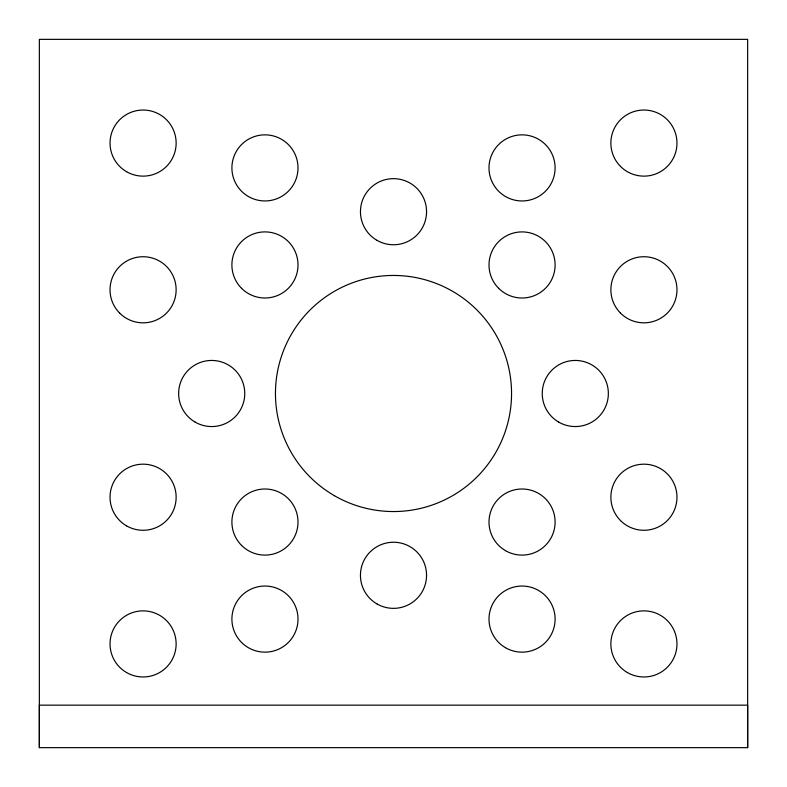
<?xml version="1.0" encoding="UTF-8"?>
<svg xmlns="http://www.w3.org/2000/svg" width="787" height="787" viewBox="0 0 787 787"><rect width="100%" height="100%" fill="white"/><g stroke="black" fill="none" stroke-linecap="round" stroke-linejoin="round"><path stroke-width="1.18" d="M39.35 747.65L39.35 705.152L747.65 705.152L747.64 747.65L39.35 747.65L39.35 39.35L747.65 39.35L747.65 747.65M248.426 196.524A33.054 33.054 0 0 0 298.007 167.906A33.054 33.054 0 0 0 248.426 139.279A33.054 33.054 0 0 0 248.426 196.524M505.52 196.534A33.054 33.054 0 0 0 555.101 167.906A33.054 33.054 0 0 0 505.52 139.279A33.054 33.054 0 0 0 505.52 196.534M119.703 313.147A33.054 33.054 0 0 0 175.009 298.332A33.054 33.054 0 0 0 134.528 257.851A33.054 33.054 0 0 0 119.703 313.147M620.549 313.147A33.054 33.054 0 0 0 675.846 298.332A33.054 33.054 0 0 0 635.365 257.851A33.054 33.054 0 0 0 620.549 313.147M334.475 495.731A118.05 118.05 0 0 0 511.55 393.5A118.05 118.05 0 0 0 334.475 291.269A118.05 118.05 0 0 0 334.475 495.731M241.579 288.327A33.054 33.054 0 0 0 296.876 273.512A33.054 33.054 0 0 0 256.395 233.021A33.054 33.054 0 0 0 241.579 288.327M620.549 166.46A33.054 33.054 0 0 0 675.846 151.635A33.054 33.054 0 0 0 635.365 111.154A33.054 33.054 0 0 0 620.549 166.46M126.559 171.704A33.054 33.054 0 0 0 176.14 143.077A33.054 33.054 0 0 0 126.559 114.459A33.054 33.054 0 0 0 126.559 171.704M126.55 672.541A33.054 33.054 0 0 0 176.131 643.923A33.054 33.054 0 0 0 126.55 615.296A33.054 33.054 0 0 0 126.55 672.541M627.396 672.551A33.054 33.054 0 0 0 676.968 643.923A33.054 33.054 0 0 0 627.396 615.296A33.054 33.054 0 0 0 627.396 672.551M505.52 647.721A33.054 33.054 0 0 0 555.101 619.103A33.054 33.054 0 0 0 505.52 590.476A33.054 33.054 0 0 0 505.52 647.721M241.579 642.467A33.054 33.054 0 0 0 296.886 627.652A33.054 33.054 0 0 0 256.395 587.171A33.054 33.054 0 0 0 241.579 642.467M620.549 520.601A33.054 33.054 0 0 0 675.846 505.785A33.054 33.054 0 0 0 635.365 465.304A33.054 33.054 0 0 0 620.549 520.601M126.559 525.854A33.054 33.054 0 0 0 176.14 497.227A33.054 33.054 0 0 0 126.559 468.599A33.054 33.054 0 0 0 126.559 525.854M195.176 422.127A33.054 33.054 0 0 0 244.757 393.5A33.054 33.054 0 0 0 195.176 364.873A33.054 33.054 0 0 0 195.176 422.127M241.579 545.421A33.054 33.054 0 0 0 296.876 530.605A33.054 33.054 0 0 0 256.395 490.124A33.054 33.054 0 0 0 241.579 545.421M376.973 603.924A33.054 33.054 0 0 0 426.554 575.297A33.054 33.054 0 0 0 376.973 546.67A33.054 33.054 0 0 0 376.973 603.924M505.52 550.674A33.054 33.054 0 0 0 555.101 522.047A33.054 33.054 0 0 0 505.52 493.429A33.054 33.054 0 0 0 505.52 550.674M558.77 422.127A33.054 33.054 0 0 0 608.351 393.5A33.054 33.054 0 0 0 558.77 364.873A33.054 33.054 0 0 0 558.77 422.127M498.683 288.327A33.054 33.054 0 0 0 553.979 273.512A33.054 33.054 0 0 0 513.498 233.031A33.054 33.054 0 0 0 498.683 288.327M376.973 240.33A33.054 33.054 0 0 0 426.554 211.703A33.054 33.054 0 0 0 376.973 183.086A33.054 33.054 0 0 0 376.973 240.33"/></g></svg>
